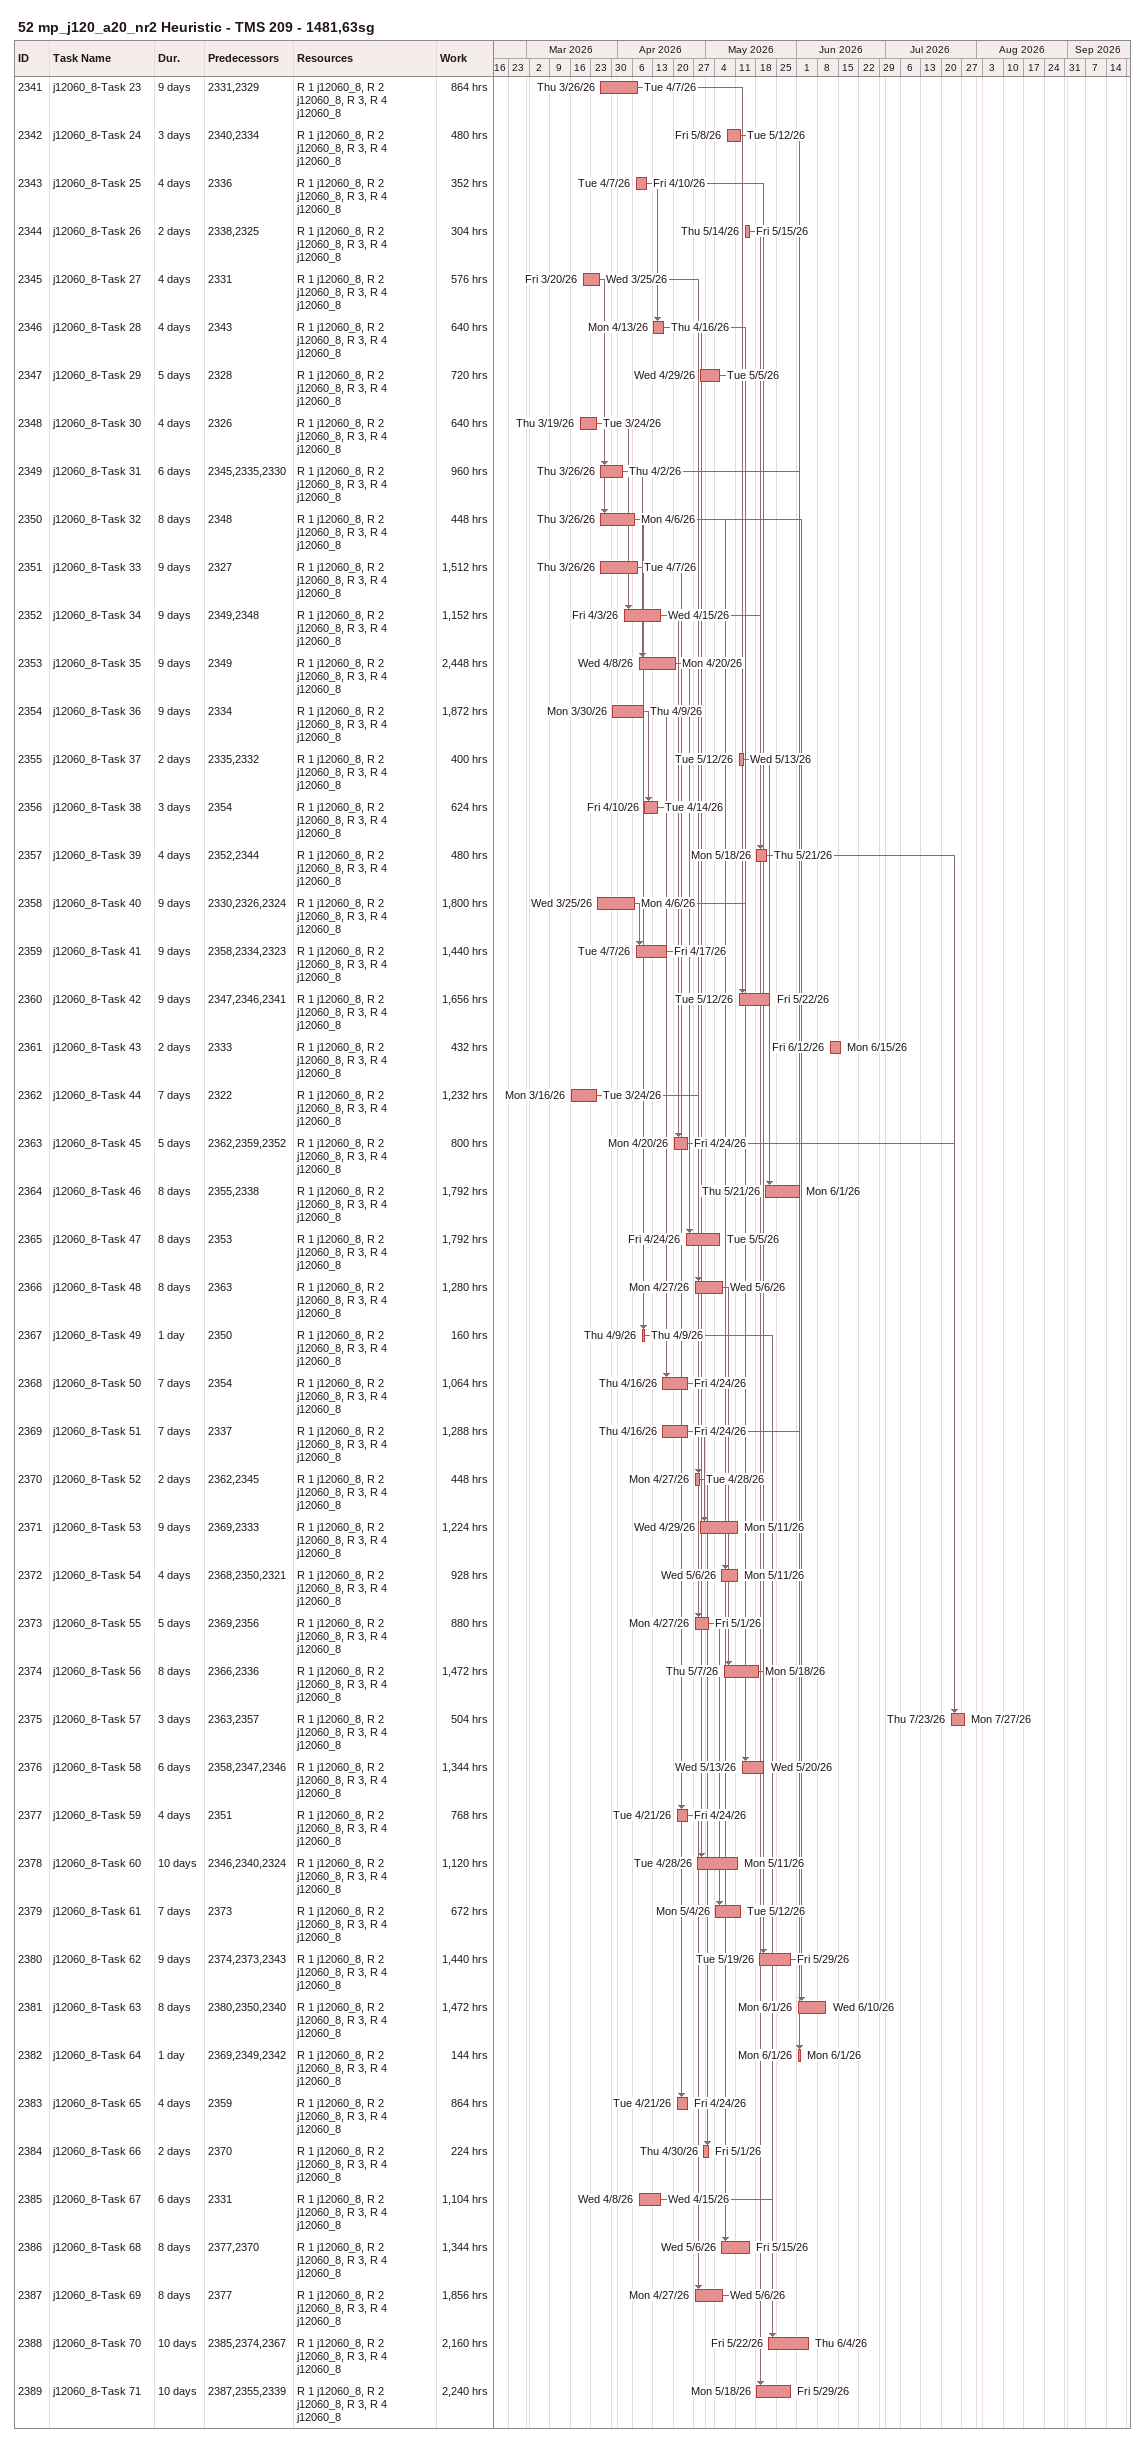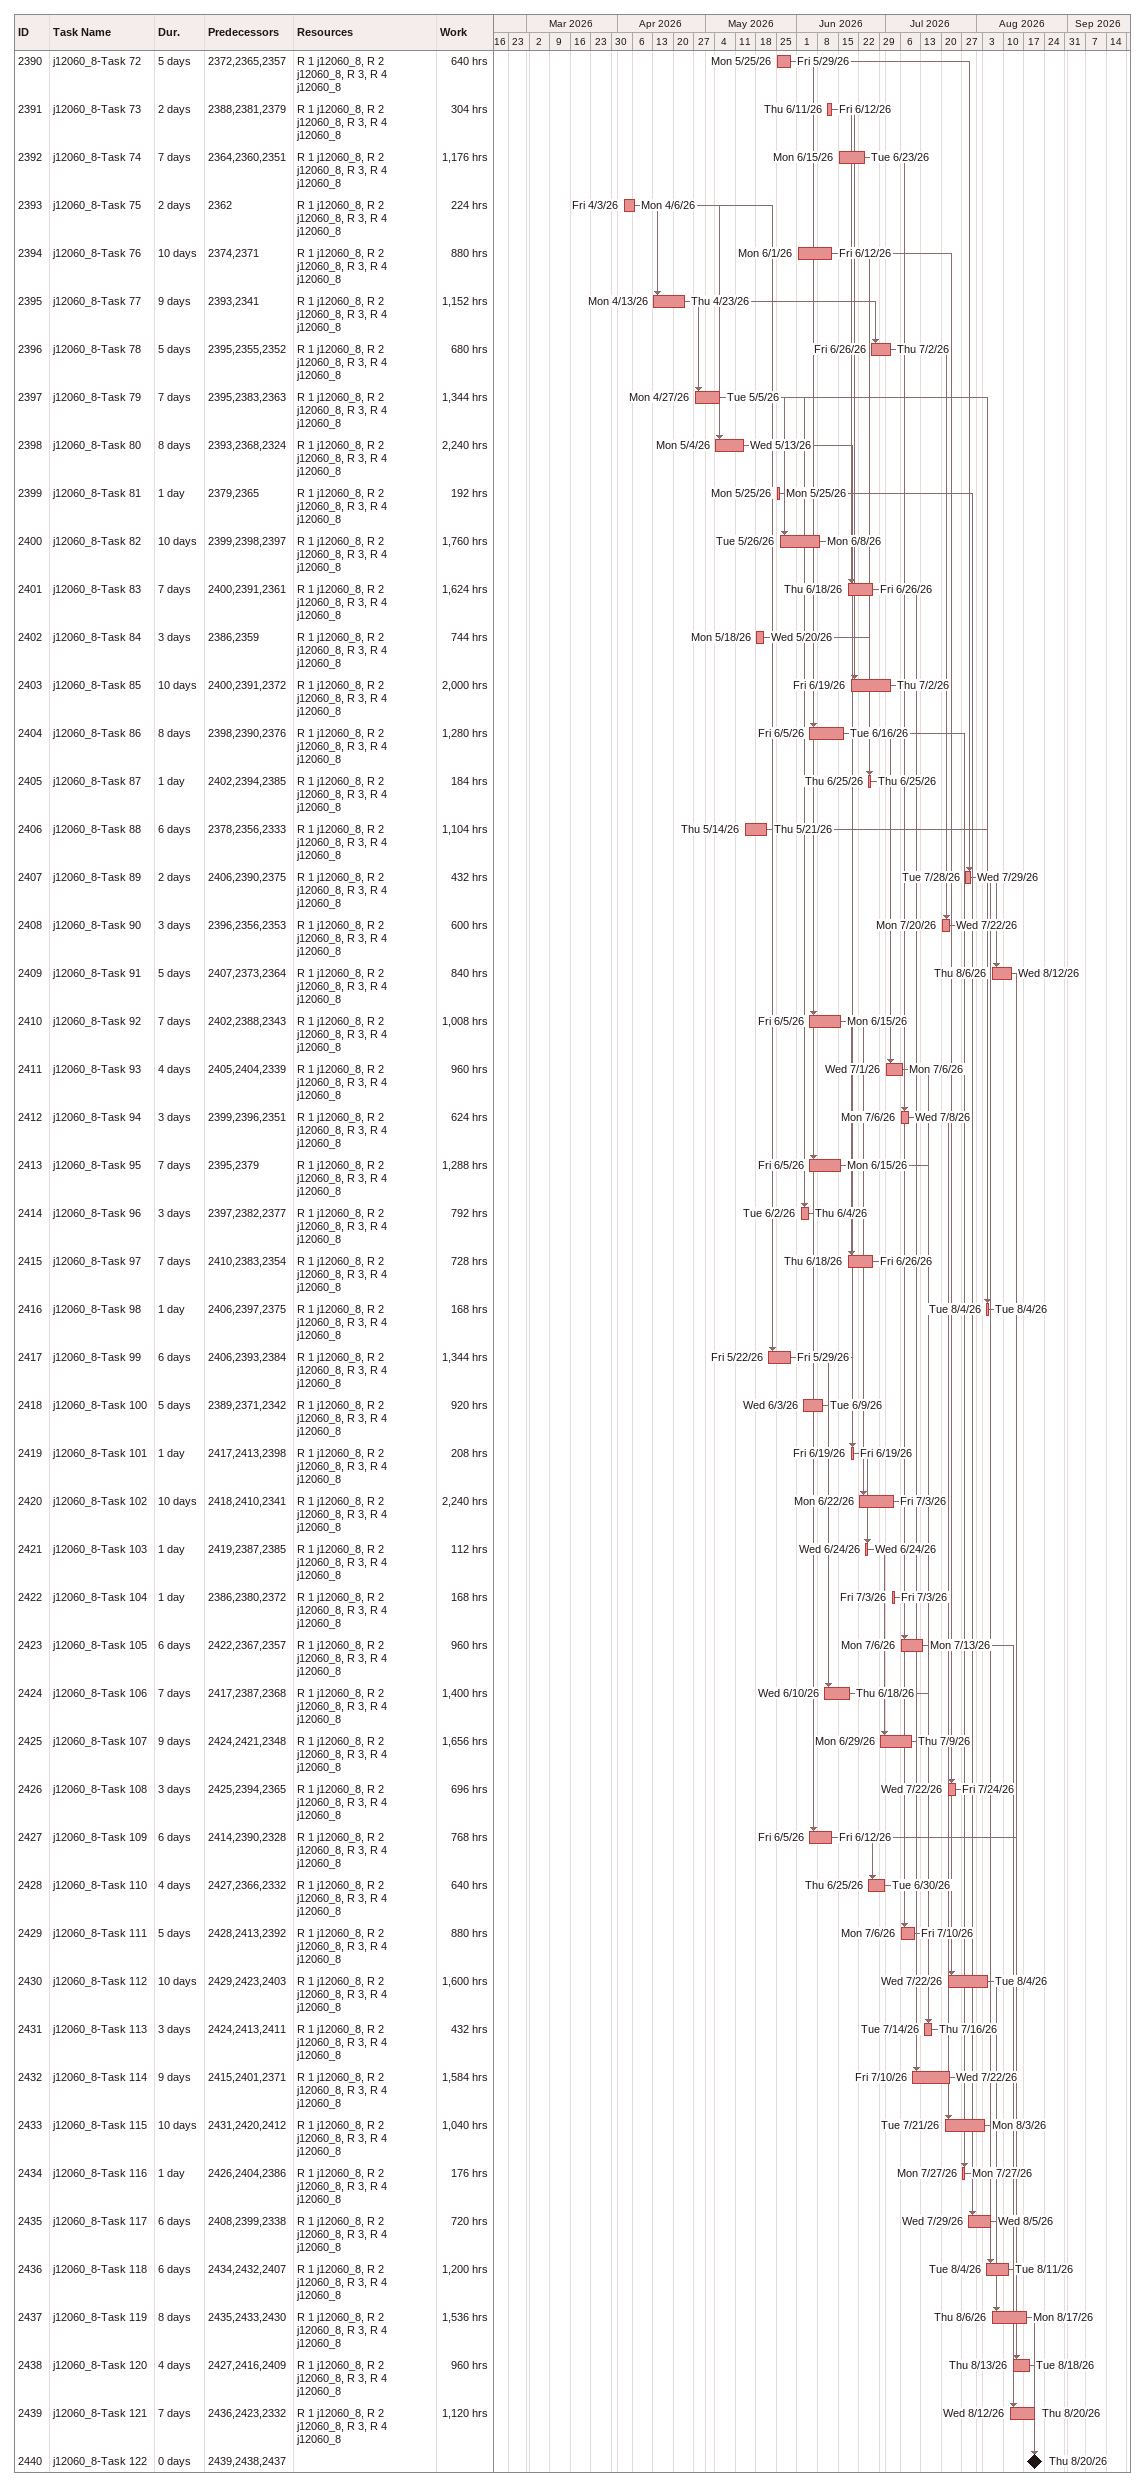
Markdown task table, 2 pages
52 mp_j120_a20_nr2 Heuristic - TMS 209 - 1481,63sg

| ID | Task | Duration | Start | Finish | Predecessors | Resources | Work (h) |
|---|---|---|---|---|---|---|---|
| 2341 | j12060_8-Task 23 | 9d | 2026-03-26 | 2026-04-07 | 2331, 2329 | R 1 j12060_8, R 2 j12060_8, R 3, R 4 j12060_8 | 864 |
| 2342 | j12060_8-Task 24 | 3d | 2026-05-08 | 2026-05-12 | 2340, 2334 | R 1 j12060_8, R 2 j12060_8, R 3, R 4 j12060_8 | 480 |
| 2343 | j12060_8-Task 25 | 4d | 2026-04-07 | 2026-04-10 | 2336 | R 1 j12060_8, R 2 j12060_8, R 3, R 4 j12060_8 | 352 |
| 2344 | j12060_8-Task 26 | 2d | 2026-05-14 | 2026-05-15 | 2338, 2325 | R 1 j12060_8, R 2 j12060_8, R 3, R 4 j12060_8 | 304 |
| 2345 | j12060_8-Task 27 | 4d | 2026-03-20 | 2026-03-25 | 2331 | R 1 j12060_8, R 2 j12060_8, R 3, R 4 j12060_8 | 576 |
| 2346 | j12060_8-Task 28 | 4d | 2026-04-13 | 2026-04-16 | 2343 | R 1 j12060_8, R 2 j12060_8, R 3, R 4 j12060_8 | 640 |
| 2347 | j12060_8-Task 29 | 5d | 2026-04-29 | 2026-05-05 | 2328 | R 1 j12060_8, R 2 j12060_8, R 3, R 4 j12060_8 | 720 |
| 2348 | j12060_8-Task 30 | 4d | 2026-03-19 | 2026-03-24 | 2326 | R 1 j12060_8, R 2 j12060_8, R 3, R 4 j12060_8 | 640 |
| 2349 | j12060_8-Task 31 | 6d | 2026-03-26 | 2026-04-02 | 2345, 2335, 2330 | R 1 j12060_8, R 2 j12060_8, R 3, R 4 j12060_8 | 960 |
| 2350 | j12060_8-Task 32 | 8d | 2026-03-26 | 2026-04-06 | 2348 | R 1 j12060_8, R 2 j12060_8, R 3, R 4 j12060_8 | 448 |
| 2351 | j12060_8-Task 33 | 9d | 2026-03-26 | 2026-04-07 | 2327 | R 1 j12060_8, R 2 j12060_8, R 3, R 4 j12060_8 | 1512 |
| 2352 | j12060_8-Task 34 | 9d | 2026-04-03 | 2026-04-15 | 2349, 2348 | R 1 j12060_8, R 2 j12060_8, R 3, R 4 j12060_8 | 1152 |
| 2353 | j12060_8-Task 35 | 9d | 2026-04-08 | 2026-04-20 | 2349 | R 1 j12060_8, R 2 j12060_8, R 3, R 4 j12060_8 | 2448 |
| 2354 | j12060_8-Task 36 | 9d | 2026-03-30 | 2026-04-09 | 2334 | R 1 j12060_8, R 2 j12060_8, R 3, R 4 j12060_8 | 1872 |
| 2355 | j12060_8-Task 37 | 2d | 2026-05-12 | 2026-05-13 | 2335, 2332 | R 1 j12060_8, R 2 j12060_8, R 3, R 4 j12060_8 | 400 |
| 2356 | j12060_8-Task 38 | 3d | 2026-04-10 | 2026-04-14 | 2354 | R 1 j12060_8, R 2 j12060_8, R 3, R 4 j12060_8 | 624 |
| 2357 | j12060_8-Task 39 | 4d | 2026-05-18 | 2026-05-21 | 2352, 2344 | R 1 j12060_8, R 2 j12060_8, R 3, R 4 j12060_8 | 480 |
| 2358 | j12060_8-Task 40 | 9d | 2026-03-25 | 2026-04-06 | 2330, 2326, 2324 | R 1 j12060_8, R 2 j12060_8, R 3, R 4 j12060_8 | 1800 |
| 2359 | j12060_8-Task 41 | 9d | 2026-04-07 | 2026-04-17 | 2358, 2334, 2323 | R 1 j12060_8, R 2 j12060_8, R 3, R 4 j12060_8 | 1440 |
| 2360 | j12060_8-Task 42 | 9d | 2026-05-12 | 2026-05-22 | 2347, 2346, 2341 | R 1 j12060_8, R 2 j12060_8, R 3, R 4 j12060_8 | 1656 |
| 2361 | j12060_8-Task 43 | 2d | 2026-06-12 | 2026-06-15 | 2333 | R 1 j12060_8, R 2 j12060_8, R 3, R 4 j12060_8 | 432 |
| 2362 | j12060_8-Task 44 | 7d | 2026-03-16 | 2026-03-24 | 2322 | R 1 j12060_8, R 2 j12060_8, R 3, R 4 j12060_8 | 1232 |
| 2363 | j12060_8-Task 45 | 5d | 2026-04-20 | 2026-04-24 | 2362, 2359, 2352 | R 1 j12060_8, R 2 j12060_8, R 3, R 4 j12060_8 | 800 |
| 2364 | j12060_8-Task 46 | 8d | 2026-05-21 | 2026-06-01 | 2355, 2338 | R 1 j12060_8, R 2 j12060_8, R 3, R 4 j12060_8 | 1792 |
| 2365 | j12060_8-Task 47 | 8d | 2026-04-24 | 2026-05-05 | 2353 | R 1 j12060_8, R 2 j12060_8, R 3, R 4 j12060_8 | 1792 |
| 2366 | j12060_8-Task 48 | 8d | 2026-04-27 | 2026-05-06 | 2363 | R 1 j12060_8, R 2 j12060_8, R 3, R 4 j12060_8 | 1280 |
| 2367 | j12060_8-Task 49 | 1d | 2026-04-09 | 2026-04-09 | 2350 | R 1 j12060_8, R 2 j12060_8, R 3, R 4 j12060_8 | 160 |
| 2368 | j12060_8-Task 50 | 7d | 2026-04-16 | 2026-04-24 | 2354 | R 1 j12060_8, R 2 j12060_8, R 3, R 4 j12060_8 | 1064 |
| 2369 | j12060_8-Task 51 | 7d | 2026-04-16 | 2026-04-24 | 2337 | R 1 j12060_8, R 2 j12060_8, R 3, R 4 j12060_8 | 1288 |
| 2370 | j12060_8-Task 52 | 2d | 2026-04-27 | 2026-04-28 | 2362, 2345 | R 1 j12060_8, R 2 j12060_8, R 3, R 4 j12060_8 | 448 |
| 2371 | j12060_8-Task 53 | 9d | 2026-04-29 | 2026-05-11 | 2369, 2333 | R 1 j12060_8, R 2 j12060_8, R 3, R 4 j12060_8 | 1224 |
| 2372 | j12060_8-Task 54 | 4d | 2026-05-06 | 2026-05-11 | 2368, 2350, 2321 | R 1 j12060_8, R 2 j12060_8, R 3, R 4 j12060_8 | 928 |
| 2373 | j12060_8-Task 55 | 5d | 2026-04-27 | 2026-05-01 | 2369, 2356 | R 1 j12060_8, R 2 j12060_8, R 3, R 4 j12060_8 | 880 |
| 2374 | j12060_8-Task 56 | 8d | 2026-05-07 | 2026-05-18 | 2366, 2336 | R 1 j12060_8, R 2 j12060_8, R 3, R 4 j12060_8 | 1472 |
| 2375 | j12060_8-Task 57 | 3d | 2026-07-23 | 2026-07-27 | 2363, 2357 | R 1 j12060_8, R 2 j12060_8, R 3, R 4 j12060_8 | 504 |
| 2376 | j12060_8-Task 58 | 6d | 2026-05-13 | 2026-05-20 | 2358, 2347, 2346 | R 1 j12060_8, R 2 j12060_8, R 3, R 4 j12060_8 | 1344 |
| 2377 | j12060_8-Task 59 | 4d | 2026-04-21 | 2026-04-24 | 2351 | R 1 j12060_8, R 2 j12060_8, R 3, R 4 j12060_8 | 768 |
| 2378 | j12060_8-Task 60 | 10d | 2026-04-28 | 2026-05-11 | 2346, 2340, 2324 | R 1 j12060_8, R 2 j12060_8, R 3, R 4 j12060_8 | 1120 |
| 2379 | j12060_8-Task 61 | 7d | 2026-05-04 | 2026-05-12 | 2373 | R 1 j12060_8, R 2 j12060_8, R 3, R 4 j12060_8 | 672 |
| 2380 | j12060_8-Task 62 | 9d | 2026-05-19 | 2026-05-29 | 2374, 2373, 2343 | R 1 j12060_8, R 2 j12060_8, R 3, R 4 j12060_8 | 1440 |
| 2381 | j12060_8-Task 63 | 8d | 2026-06-01 | 2026-06-10 | 2380, 2350, 2340 | R 1 j12060_8, R 2 j12060_8, R 3, R 4 j12060_8 | 1472 |
| 2382 | j12060_8-Task 64 | 1d | 2026-06-01 | 2026-06-01 | 2369, 2349, 2342 | R 1 j12060_8, R 2 j12060_8, R 3, R 4 j12060_8 | 144 |
| 2383 | j12060_8-Task 65 | 4d | 2026-04-21 | 2026-04-24 | 2359 | R 1 j12060_8, R 2 j12060_8, R 3, R 4 j12060_8 | 864 |
| 2384 | j12060_8-Task 66 | 2d | 2026-04-30 | 2026-05-01 | 2370 | R 1 j12060_8, R 2 j12060_8, R 3, R 4 j12060_8 | 224 |
| 2385 | j12060_8-Task 67 | 6d | 2026-04-08 | 2026-04-15 | 2331 | R 1 j12060_8, R 2 j12060_8, R 3, R 4 j12060_8 | 1104 |
| 2386 | j12060_8-Task 68 | 8d | 2026-05-06 | 2026-05-15 | 2377, 2370 | R 1 j12060_8, R 2 j12060_8, R 3, R 4 j12060_8 | 1344 |
| 2387 | j12060_8-Task 69 | 8d | 2026-04-27 | 2026-05-06 | 2377 | R 1 j12060_8, R 2 j12060_8, R 3, R 4 j12060_8 | 1856 |
| 2388 | j12060_8-Task 70 | 10d | 2026-05-22 | 2026-06-04 | 2385, 2374, 2367 | R 1 j12060_8, R 2 j12060_8, R 3, R 4 j12060_8 | 2160 |
| 2389 | j12060_8-Task 71 | 10d | 2026-05-18 | 2026-05-29 | 2387, 2355, 2339 | R 1 j12060_8, R 2 j12060_8, R 3, R 4 j12060_8 | 2240 |
| 2390 | j12060_8-Task 72 | 5d | 2026-05-25 | 2026-05-29 | 2372, 2365, 2357 | R 1 j12060_8, R 2 j12060_8, R 3, R 4 j12060_8 | 640 |
| 2391 | j12060_8-Task 73 | 2d | 2026-06-11 | 2026-06-12 | 2388, 2381, 2379 | R 1 j12060_8, R 2 j12060_8, R 3, R 4 j12060_8 | 304 |
| 2392 | j12060_8-Task 74 | 7d | 2026-06-15 | 2026-06-23 | 2364, 2360, 2351 | R 1 j12060_8, R 2 j12060_8, R 3, R 4 j12060_8 | 1176 |
| 2393 | j12060_8-Task 75 | 2d | 2026-04-03 | 2026-04-06 | 2362 | R 1 j12060_8, R 2 j12060_8, R 3, R 4 j12060_8 | 224 |
| 2394 | j12060_8-Task 76 | 10d | 2026-06-01 | 2026-06-12 | 2374, 2371 | R 1 j12060_8, R 2 j12060_8, R 3, R 4 j12060_8 | 880 |
| 2395 | j12060_8-Task 77 | 9d | 2026-04-13 | 2026-04-23 | 2393, 2341 | R 1 j12060_8, R 2 j12060_8, R 3, R 4 j12060_8 | 1152 |
| 2396 | j12060_8-Task 78 | 5d | 2026-06-26 | 2026-07-02 | 2395, 2355, 2352 | R 1 j12060_8, R 2 j12060_8, R 3, R 4 j12060_8 | 680 |
| 2397 | j12060_8-Task 79 | 7d | 2026-04-27 | 2026-05-05 | 2395, 2383, 2363 | R 1 j12060_8, R 2 j12060_8, R 3, R 4 j12060_8 | 1344 |
| 2398 | j12060_8-Task 80 | 8d | 2026-05-04 | 2026-05-13 | 2393, 2368, 2324 | R 1 j12060_8, R 2 j12060_8, R 3, R 4 j12060_8 | 2240 |
| 2399 | j12060_8-Task 81 | 1d | 2026-05-25 | 2026-05-25 | 2379, 2365 | R 1 j12060_8, R 2 j12060_8, R 3, R 4 j12060_8 | 192 |
| 2400 | j12060_8-Task 82 | 10d | 2026-05-26 | 2026-06-08 | 2399, 2398, 2397 | R 1 j12060_8, R 2 j12060_8, R 3, R 4 j12060_8 | 1760 |
| 2401 | j12060_8-Task 83 | 7d | 2026-06-18 | 2026-06-26 | 2400, 2391, 2361 | R 1 j12060_8, R 2 j12060_8, R 3, R 4 j12060_8 | 1624 |
| 2402 | j12060_8-Task 84 | 3d | 2026-05-18 | 2026-05-20 | 2386, 2359 | R 1 j12060_8, R 2 j12060_8, R 3, R 4 j12060_8 | 744 |
| 2403 | j12060_8-Task 85 | 10d | 2026-06-19 | 2026-07-02 | 2400, 2391, 2372 | R 1 j12060_8, R 2 j12060_8, R 3, R 4 j12060_8 | 2000 |
| 2404 | j12060_8-Task 86 | 8d | 2026-06-05 | 2026-06-16 | 2398, 2390, 2376 | R 1 j12060_8, R 2 j12060_8, R 3, R 4 j12060_8 | 1280 |
| 2405 | j12060_8-Task 87 | 1d | 2026-06-25 | 2026-06-25 | 2402, 2394, 2385 | R 1 j12060_8, R 2 j12060_8, R 3, R 4 j12060_8 | 184 |
| 2406 | j12060_8-Task 88 | 6d | 2026-05-14 | 2026-05-21 | 2378, 2356, 2333 | R 1 j12060_8, R 2 j12060_8, R 3, R 4 j12060_8 | 1104 |
| 2407 | j12060_8-Task 89 | 2d | 2026-07-28 | 2026-07-29 | 2406, 2390, 2375 | R 1 j12060_8, R 2 j12060_8, R 3, R 4 j12060_8 | 432 |
| 2408 | j12060_8-Task 90 | 3d | 2026-07-20 | 2026-07-22 | 2396, 2356, 2353 | R 1 j12060_8, R 2 j12060_8, R 3, R 4 j12060_8 | 600 |
| 2409 | j12060_8-Task 91 | 5d | 2026-08-06 | 2026-08-12 | 2407, 2373, 2364 | R 1 j12060_8, R 2 j12060_8, R 3, R 4 j12060_8 | 840 |
| 2410 | j12060_8-Task 92 | 7d | 2026-06-05 | 2026-06-15 | 2402, 2388, 2343 | R 1 j12060_8, R 2 j12060_8, R 3, R 4 j12060_8 | 1008 |
| 2411 | j12060_8-Task 93 | 4d | 2026-07-01 | 2026-07-06 | 2405, 2404, 2339 | R 1 j12060_8, R 2 j12060_8, R 3, R 4 j12060_8 | 960 |
| 2412 | j12060_8-Task 94 | 3d | 2026-07-06 | 2026-07-08 | 2399, 2396, 2351 | R 1 j12060_8, R 2 j12060_8, R 3, R 4 j12060_8 | 624 |
| 2413 | j12060_8-Task 95 | 7d | 2026-06-05 | 2026-06-15 | 2395, 2379 | R 1 j12060_8, R 2 j12060_8, R 3, R 4 j12060_8 | 1288 |
| 2414 | j12060_8-Task 96 | 3d | 2026-06-02 | 2026-06-04 | 2397, 2382, 2377 | R 1 j12060_8, R 2 j12060_8, R 3, R 4 j12060_8 | 792 |
| 2415 | j12060_8-Task 97 | 7d | 2026-06-18 | 2026-06-26 | 2410, 2383, 2354 | R 1 j12060_8, R 2 j12060_8, R 3, R 4 j12060_8 | 728 |
| 2416 | j12060_8-Task 98 | 1d | 2026-08-04 | 2026-08-04 | 2406, 2397, 2375 | R 1 j12060_8, R 2 j12060_8, R 3, R 4 j12060_8 | 168 |
| 2417 | j12060_8-Task 99 | 6d | 2026-05-22 | 2026-05-29 | 2406, 2393, 2384 | R 1 j12060_8, R 2 j12060_8, R 3, R 4 j12060_8 | 1344 |
| 2418 | j12060_8-Task 100 | 5d | 2026-06-03 | 2026-06-09 | 2389, 2371, 2342 | R 1 j12060_8, R 2 j12060_8, R 3, R 4 j12060_8 | 920 |
| 2419 | j12060_8-Task 101 | 1d | 2026-06-19 | 2026-06-19 | 2417, 2413, 2398 | R 1 j12060_8, R 2 j12060_8, R 3, R 4 j12060_8 | 208 |
| 2420 | j12060_8-Task 102 | 10d | 2026-06-22 | 2026-07-03 | 2418, 2410, 2341 | R 1 j12060_8, R 2 j12060_8, R 3, R 4 j12060_8 | 2240 |
| 2421 | j12060_8-Task 103 | 1d | 2026-06-24 | 2026-06-24 | 2419, 2387, 2385 | R 1 j12060_8, R 2 j12060_8, R 3, R 4 j12060_8 | 112 |
| 2422 | j12060_8-Task 104 | 1d | 2026-07-03 | 2026-07-03 | 2386, 2380, 2372 | R 1 j12060_8, R 2 j12060_8, R 3, R 4 j12060_8 | 168 |
| 2423 | j12060_8-Task 105 | 6d | 2026-07-06 | 2026-07-13 | 2422, 2367, 2357 | R 1 j12060_8, R 2 j12060_8, R 3, R 4 j12060_8 | 960 |
| 2424 | j12060_8-Task 106 | 7d | 2026-06-10 | 2026-06-18 | 2417, 2387, 2368 | R 1 j12060_8, R 2 j12060_8, R 3, R 4 j12060_8 | 1400 |
| 2425 | j12060_8-Task 107 | 9d | 2026-06-29 | 2026-07-09 | 2424, 2421, 2348 | R 1 j12060_8, R 2 j12060_8, R 3, R 4 j12060_8 | 1656 |
| 2426 | j12060_8-Task 108 | 3d | 2026-07-22 | 2026-07-24 | 2425, 2394, 2365 | R 1 j12060_8, R 2 j12060_8, R 3, R 4 j12060_8 | 696 |
| 2427 | j12060_8-Task 109 | 6d | 2026-06-05 | 2026-06-12 | 2414, 2390, 2328 | R 1 j12060_8, R 2 j12060_8, R 3, R 4 j12060_8 | 768 |
| 2428 | j12060_8-Task 110 | 4d | 2026-06-25 | 2026-06-30 | 2427, 2366, 2332 | R 1 j12060_8, R 2 j12060_8, R 3, R 4 j12060_8 | 640 |
| 2429 | j12060_8-Task 111 | 5d | 2026-07-06 | 2026-07-10 | 2428, 2413, 2392 | R 1 j12060_8, R 2 j12060_8, R 3, R 4 j12060_8 | 880 |
| 2430 | j12060_8-Task 112 | 10d | 2026-07-22 | 2026-08-04 | 2429, 2423, 2403 | R 1 j12060_8, R 2 j12060_8, R 3, R 4 j12060_8 | 1600 |
| 2431 | j12060_8-Task 113 | 3d | 2026-07-14 | 2026-07-16 | 2424, 2413, 2411 | R 1 j12060_8, R 2 j12060_8, R 3, R 4 j12060_8 | 432 |
| 2432 | j12060_8-Task 114 | 9d | 2026-07-10 | 2026-07-22 | 2415, 2401, 2371 | R 1 j12060_8, R 2 j12060_8, R 3, R 4 j12060_8 | 1584 |
| 2433 | j12060_8-Task 115 | 10d | 2026-07-21 | 2026-08-03 | 2431, 2420, 2412 | R 1 j12060_8, R 2 j12060_8, R 3, R 4 j12060_8 | 1040 |
| 2434 | j12060_8-Task 116 | 1d | 2026-07-27 | 2026-07-27 | 2426, 2404, 2386 | R 1 j12060_8, R 2 j12060_8, R 3, R 4 j12060_8 | 176 |
| 2435 | j12060_8-Task 117 | 6d | 2026-07-29 | 2026-08-05 | 2408, 2399, 2338 | R 1 j12060_8, R 2 j12060_8, R 3, R 4 j12060_8 | 720 |
| 2436 | j12060_8-Task 118 | 6d | 2026-08-04 | 2026-08-11 | 2434, 2432, 2407 | R 1 j12060_8, R 2 j12060_8, R 3, R 4 j12060_8 | 1200 |
| 2437 | j12060_8-Task 119 | 8d | 2026-08-06 | 2026-08-17 | 2435, 2433, 2430 | R 1 j12060_8, R 2 j12060_8, R 3, R 4 j12060_8 | 1536 |
| 2438 | j12060_8-Task 120 | 4d | 2026-08-13 | 2026-08-18 | 2427, 2416, 2409 | R 1 j12060_8, R 2 j12060_8, R 3, R 4 j12060_8 | 960 |
| 2439 | j12060_8-Task 121 | 7d | 2026-08-12 | 2026-08-20 | 2436, 2423, 2332 | R 1 j12060_8, R 2 j12060_8, R 3, R 4 j12060_8 | 1120 |
| 2440 | j12060_8-Task 122 | 0d | 2026-08-20 | 2026-08-20 | 2439, 2438, 2437 |  |  |
